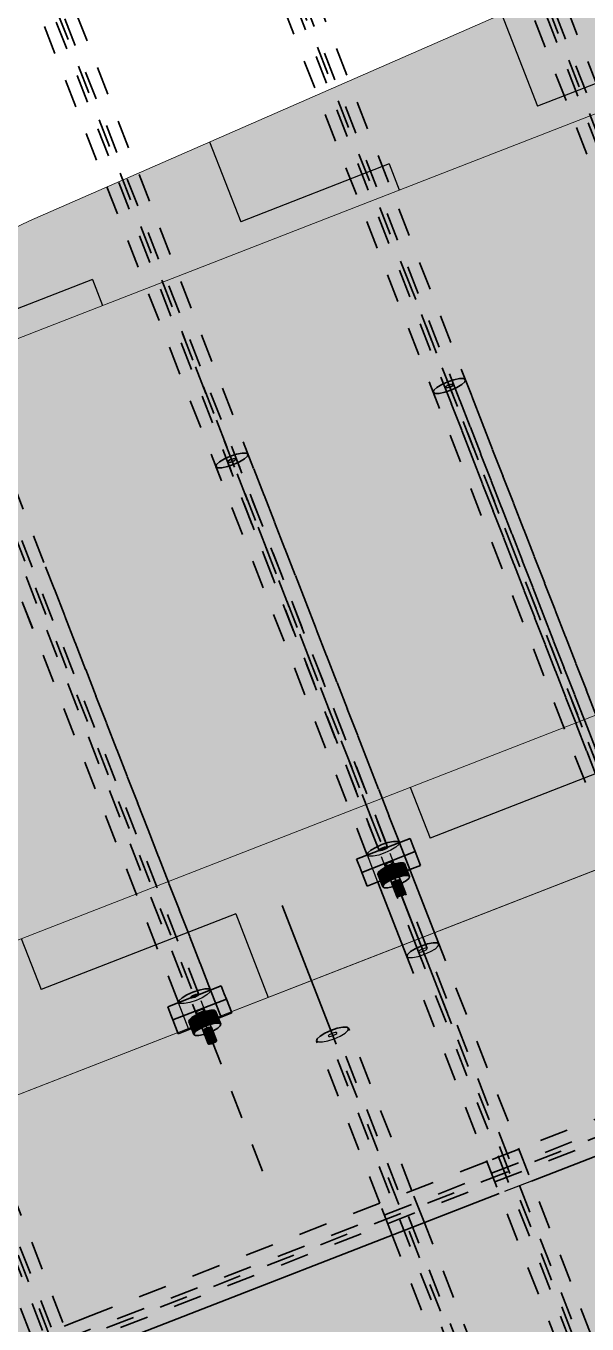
# Model space of a CAD drawing. Header units: metres. Extents: x 2688466 to 2688595, y 1221626 to 1221756.
# Drawn here: x 2688498.885 to 2688500.84, y 1221708.503 to 1221713.03 of the extents above; entities that cross this region are included whole.
import ezdxf

# ---------------------------------------------------------------- set-up
doc = ezdxf.new("R2010")
doc.units = ezdxf.units.M
doc.linetypes.add('AUSGEZOGEN', pattern=[0])
doc.linetypes.add('VERDECKT2_S2', pattern=[0.15, 0.1, -0.05])
for name, color, linetype, lineweight in [('Beton Ansicht', 7, 'AUSGEZOGEN', 35), ('Schnittbeschriftung', 7, 'AUSGEZOGEN', 50), ('Standard', 7, 'AUSGEZOGEN', 13)]:
    doc.layers.add(name, color=color, linetype=linetype, lineweight=lineweight)

msp = doc.modelspace()

# ---------------------------------------------------------------- hatches: boundary and pattern name
at = {"layer": 'Beton Ansicht', "linetype": 'AUSGEZOGEN', "lineweight": 13, "true_color": 0xc86432, "transparency": 33554687}
for points in [[(2688500.2346, 1221710.1689), (2688500.2237, 1221710.1967), (2688500.0374, 1221710.1241), (2688500.0482, 1221710.0963)], [(2688500.0482, 1221710.0963), (2688500.0552, 1221710.0783), (2688500.2416, 1221710.1509), (2688500.2346, 1221710.1689)], [(2688500.0552, 1221710.0783), (2688500.074, 1221710.0301), (2688500.1206, 1221710.0482), (2688500.1112, 1221710.0723), (2688500.1129, 1221710.0783), (2688500.1215, 1221710.0862), (2688500.1356, 1221710.0947), (2688500.1531, 1221710.1025), (2688500.1713, 1221710.1085), (2688500.1874, 1221710.1118), (2688500.199, 1221710.1118), (2688500.2044, 1221710.1086), (2688500.2138, 1221710.0845), (2688500.2604, 1221710.1026), (2688500.2416, 1221710.1509)], [(2688499.5763, 1221709.6546), (2688499.5655, 1221709.6824), (2688499.3791, 1221709.6098), (2688499.39, 1221709.582)], [(2688499.39, 1221709.582), (2688499.397, 1221709.564), (2688499.5833, 1221709.6366), (2688499.5763, 1221709.6546)], [(2688499.397, 1221709.564), (2688499.4158, 1221709.5157), (2688499.4624, 1221709.5339), (2688499.453, 1221709.558), (2688499.4547, 1221709.564), (2688499.4633, 1221709.5718), (2688499.4774, 1221709.5803), (2688499.4949, 1221709.5882), (2688499.513, 1221709.5942), (2688499.5292, 1221709.5975), (2688499.5408, 1221709.5975), (2688499.5461, 1221709.5943), (2688499.5555, 1221709.5702), (2688499.6021, 1221709.5883), (2688499.5833, 1221709.6366)]]:
    msp.add_hatch(color=32, dxfattribs=at).paths.add_polyline_path(points)
at = {"layer": 'Beton Ansicht', "linetype": 'AUSGEZOGEN', "lineweight": 13, "transparency": 33554687}
for points in [[(2688500.1162, 1221710.1565), (2688500.1156, 1221710.1546), (2688500.1168, 1221710.1551)], [(2688500.1189, 1221710.1591), (2688500.1162, 1221710.1565), (2688500.1168, 1221710.1551), (2688500.12, 1221710.1563)], [(2688500.1234, 1221710.1618), (2688500.1189, 1221710.1591), (2688500.12, 1221710.1563), (2688500.1248, 1221710.1582)], [(2688500.129, 1221710.1643), (2688500.1234, 1221710.1618), (2688500.1248, 1221710.1582), (2688500.1305, 1221710.1604)], [(2688500.1349, 1221710.1662), (2688500.129, 1221710.1643), (2688500.1305, 1221710.1604), (2688500.1362, 1221710.1627)], [(2688500.14, 1221710.1673), (2688500.1349, 1221710.1662), (2688500.1362, 1221710.1627), (2688500.1411, 1221710.1645)], [(2688500.1437, 1221710.1673), (2688500.14, 1221710.1673), (2688500.1411, 1221710.1645), (2688500.1443, 1221710.1658)], [(2688500.1454, 1221710.1662), (2688500.1437, 1221710.1673), (2688500.1443, 1221710.1658)], [(2688500.1706, 1221710.0575), (2688500.1888, 1221710.0635), (2688500.1713, 1221710.1085), (2688500.1531, 1221710.1025)], [(2688500.1888, 1221710.0635), (2688500.2049, 1221710.0668), (2688500.1874, 1221710.1118), (2688500.1713, 1221710.1085)], [(2688500.2049, 1221710.0668), (2688500.2166, 1221710.0668), (2688500.199, 1221710.1118), (2688500.1874, 1221710.1118)], [(2688500.2166, 1221710.0668), (2688500.2219, 1221710.0636), (2688500.2044, 1221710.1086), (2688500.199, 1221710.1118)], [(2688500.1287, 1221710.0273), (2688500.1305, 1221710.0333), (2688500.1129, 1221710.0783), (2688500.1112, 1221710.0723)], [(2688500.1305, 1221710.0333), (2688500.139, 1221710.0412), (2688500.1215, 1221710.0862), (2688500.1129, 1221710.0783)], [(2688500.139, 1221710.0412), (2688500.1531, 1221710.0497), (2688500.1356, 1221710.0947), (2688500.1215, 1221710.0862)], [(2688500.1975, 1221710.0413), (2688500.2116, 1221710.0498), (2688500.2202, 1221710.0576), (2688500.2219, 1221710.0636), (2688500.2166, 1221710.0668), (2688500.2049, 1221710.0668), (2688500.1888, 1221710.0635), (2688500.1706, 1221710.0575), (2688500.1531, 1221710.0497), (2688500.139, 1221710.0412), (2688500.1305, 1221710.0333), (2688500.1287, 1221710.0273), (2688500.1341, 1221710.0241), (2688500.1457, 1221710.0241), (2688500.1618, 1221710.0274), (2688500.1648, 1221710.0284), (2688500.1604, 1221710.0397), (2688500.161, 1221710.0416), (2688500.1637, 1221710.0441), (2688500.1682, 1221710.0468), (2688500.1738, 1221710.0493), (2688500.1796, 1221710.0512), (2688500.1848, 1221710.0523), (2688500.1885, 1221710.0523), (2688500.1902, 1221710.0513), (2688500.1946, 1221710.04)], [(2688500.1531, 1221710.0497), (2688500.1706, 1221710.0575), (2688500.1531, 1221710.1025), (2688500.1356, 1221710.0947)], [(2688500.1779, 1221709.9946), (2688500.1785, 1221709.9966), (2688500.161, 1221710.0416), (2688500.1604, 1221710.0397)], [(2688500.1785, 1221709.9966), (2688500.1812, 1221709.9991), (2688500.1637, 1221710.0441), (2688500.161, 1221710.0416)], [(2688500.1812, 1221709.9991), (2688500.1857, 1221710.0018), (2688500.1682, 1221710.0468), (2688500.1637, 1221710.0441)], [(2688500.1857, 1221710.0018), (2688500.1913, 1221710.0043), (2688500.1738, 1221710.0493), (2688500.1682, 1221710.0468)], [(2688500.1913, 1221710.0043), (2688500.1972, 1221710.0062), (2688500.1796, 1221710.0512), (2688500.1738, 1221710.0493)], [(2688500.1972, 1221710.0062), (2688500.2023, 1221710.0073), (2688500.1848, 1221710.0523), (2688500.1796, 1221710.0512)], [(2688500.2023, 1221710.0073), (2688500.206, 1221710.0073), (2688500.1885, 1221710.0523), (2688500.1848, 1221710.0523)], [(2688500.206, 1221710.0073), (2688500.2078, 1221710.0063), (2688500.1902, 1221710.0513), (2688500.1885, 1221710.0523)], [(2688500.2044, 1221710.0018), (2688500.2072, 1221710.0043), (2688500.2078, 1221710.0063), (2688500.206, 1221710.0073), (2688500.2023, 1221710.0073), (2688500.1972, 1221710.0062), (2688500.1913, 1221710.0043), (2688500.1857, 1221710.0018), (2688500.1812, 1221709.9991), (2688500.1785, 1221709.9966), (2688500.1779, 1221709.9946), (2688500.1796, 1221709.9936), (2688500.1834, 1221709.9936), (2688500.1885, 1221709.9947), (2688500.1943, 1221709.9966), (2688500.1999, 1221709.9991)], [(2688499.458, 1221709.6422), (2688499.4574, 1221709.6403), (2688499.4585, 1221709.6408)], [(2688499.4607, 1221709.6447), (2688499.458, 1221709.6422), (2688499.4585, 1221709.6408), (2688499.4618, 1221709.642)], [(2688499.4652, 1221709.6475), (2688499.4607, 1221709.6447), (2688499.4618, 1221709.642), (2688499.4666, 1221709.6439)], [(2688499.4708, 1221709.65), (2688499.4652, 1221709.6475), (2688499.4666, 1221709.6439), (2688499.4723, 1221709.6461)], [(2688499.4766, 1221709.6519), (2688499.4708, 1221709.65), (2688499.4723, 1221709.6461), (2688499.478, 1221709.6483)], [(2688499.4818, 1221709.653), (2688499.4766, 1221709.6519), (2688499.478, 1221709.6483), (2688499.4829, 1221709.6502)], [(2688499.4855, 1221709.653), (2688499.4818, 1221709.653), (2688499.4829, 1221709.6502), (2688499.4861, 1221709.6515)], [(2688499.4872, 1221709.6519), (2688499.4855, 1221709.653), (2688499.4861, 1221709.6515)], [(2688499.4705, 1221709.513), (2688499.4722, 1221709.519), (2688499.4547, 1221709.564), (2688499.453, 1221709.558)], [(2688499.4722, 1221709.519), (2688499.4808, 1221709.5268), (2688499.4633, 1221709.5718), (2688499.4547, 1221709.564)], [(2688499.4808, 1221709.5268), (2688499.4949, 1221709.5353), (2688499.4774, 1221709.5803), (2688499.4633, 1221709.5718)], [(2688499.4949, 1221709.5353), (2688499.5124, 1221709.5432), (2688499.4949, 1221709.5882), (2688499.4774, 1221709.5803)], [(2688499.5124, 1221709.5432), (2688499.5306, 1221709.5492), (2688499.513, 1221709.5942), (2688499.4949, 1221709.5882)], [(2688499.5306, 1221709.5492), (2688499.5467, 1221709.5525), (2688499.5292, 1221709.5975), (2688499.513, 1221709.5942)], [(2688499.5467, 1221709.5525), (2688499.5583, 1221709.5525), (2688499.5408, 1221709.5975), (2688499.5292, 1221709.5975)], [(2688499.5583, 1221709.5525), (2688499.5637, 1221709.5493), (2688499.5461, 1221709.5943), (2688499.5408, 1221709.5975)], [(2688499.5393, 1221709.527), (2688499.5534, 1221709.5355), (2688499.5619, 1221709.5433), (2688499.5637, 1221709.5493), (2688499.5583, 1221709.5525), (2688499.5467, 1221709.5525), (2688499.5306, 1221709.5492), (2688499.5124, 1221709.5432), (2688499.4949, 1221709.5353), (2688499.4808, 1221709.5268), (2688499.4722, 1221709.519), (2688499.4705, 1221709.513), (2688499.4758, 1221709.5098), (2688499.4875, 1221709.5098), (2688499.5036, 1221709.5131), (2688499.5066, 1221709.514), (2688499.5022, 1221709.5253), (2688499.5027, 1221709.5273), (2688499.5055, 1221709.5298), (2688499.51, 1221709.5325), (2688499.5156, 1221709.535), (2688499.5214, 1221709.5369), (2688499.5266, 1221709.538), (2688499.5303, 1221709.538), (2688499.532, 1221709.537), (2688499.5364, 1221709.5257)], [(2688499.5197, 1221709.4803), (2688499.5203, 1221709.4823), (2688499.5027, 1221709.5273), (2688499.5022, 1221709.5253)], [(2688499.5203, 1221709.4823), (2688499.523, 1221709.4848), (2688499.5055, 1221709.5298), (2688499.5027, 1221709.5273)], [(2688499.523, 1221709.4848), (2688499.5275, 1221709.4875), (2688499.51, 1221709.5325), (2688499.5055, 1221709.5298)], [(2688499.5275, 1221709.4875), (2688499.5331, 1221709.49), (2688499.5156, 1221709.535), (2688499.51, 1221709.5325)], [(2688499.5331, 1221709.49), (2688499.5389, 1221709.4919), (2688499.5214, 1221709.5369), (2688499.5156, 1221709.535)], [(2688499.5389, 1221709.4919), (2688499.5441, 1221709.493), (2688499.5266, 1221709.538), (2688499.5214, 1221709.5369)], [(2688499.5441, 1221709.493), (2688499.5478, 1221709.493), (2688499.5303, 1221709.538), (2688499.5266, 1221709.538)], [(2688499.5478, 1221709.493), (2688499.5495, 1221709.492), (2688499.532, 1221709.537), (2688499.5303, 1221709.538)], [(2688499.5462, 1221709.4875), (2688499.549, 1221709.49), (2688499.5495, 1221709.492), (2688499.5478, 1221709.493), (2688499.5441, 1221709.493), (2688499.5389, 1221709.4919), (2688499.5331, 1221709.49), (2688499.5275, 1221709.4875), (2688499.523, 1221709.4848), (2688499.5203, 1221709.4823), (2688499.5197, 1221709.4803), (2688499.5214, 1221709.4793), (2688499.5251, 1221709.4793), (2688499.5303, 1221709.4804), (2688499.5361, 1221709.4823), (2688499.5417, 1221709.4848)]]:
    msp.add_hatch(color=5, dxfattribs=at).paths.add_polyline_path(points)
at = {"layer": 'Standard', "linetype": 'AUSGEZOGEN', "lineweight": 13, "transparency": 33554559}
h = msp.add_hatch(color=7, dxfattribs=at)
h.set_gradient(color1=(199, 199, 199), color2=(199, 199, 199), one_color=1)
h.paths.add_polyline_path([(2688508.4469, 1221713.6064), (2688507.7472, 1221715.4031), (2688495.913, 1221710.7942), (2688496.6224, 1221708.9726), (2688497.1177, 1221709.1655), (2688507.7296, 1221713.2983), (2688507.7199, 1221713.3233)], flags=0)
h = msp.add_hatch(color=7, dxfattribs=at)
h.set_gradient(color1=(240, 240, 180), color2=(240, 240, 180), one_color=1)
h.paths.add_polyline_path([(2688503.8358, 1221714.4595), (2688503.8224, 1221714.4545), (2688502.5741, 1221713.9649), (2688500.8861, 1221713.2222), (2688498.8978, 1221712.3505), (2688496.5785, 1221711.2364), (2688495.8586, 1221710.9847), (2688495.6601, 1221710.9053), (2688495.913, 1221710.7942), (2688506.8007, 1221715.0345), (2688506.1577, 1221715.3199)], flags=0)
at = {"layer": 'Standard', "linetype": 'AUSGEZOGEN', "lineweight": 25, "transparency": 33554687}
h = msp.add_hatch(dxfattribs=at)
h.set_pattern_fill('MUSTER', scale=0.555, angle=201.28, style=0, pattern_type=2)
h.set_pattern_definition([(201.28, (2688527.41253, 1221729.71783), (-0.315735, -0.718583), [0.555, -0.555]), (291.28, (2688527.41253, 1221729.71783), (0.718583, -0.315735), [0.555, -0.555])])
h.paths.add_polyline_path([(2688503.8358, 1221714.4595), (2688503.8224, 1221714.4545), (2688502.5741, 1221713.9649), (2688500.8861, 1221713.2222), (2688498.8978, 1221712.3505), (2688496.5785, 1221711.2364), (2688495.8586, 1221710.9847), (2688495.6601, 1221710.9053), (2688495.913, 1221710.7942), (2688506.8007, 1221715.0345), (2688506.1577, 1221715.3199)], flags=0)
at = {"layer": 'Standard', "linetype": 'AUSGEZOGEN', "lineweight": 13, "transparency": 33554559}
h = msp.add_hatch(color=7, dxfattribs=at)
h.set_gradient(color1=(140, 255, 140), color2=(140, 255, 140), one_color=1)
h.paths.add_polyline_path([(2688507.7296, 1221713.2983), (2688497.1177, 1221709.1655), (2688496.6224, 1221708.9726), (2688496.8051, 1221708.5036), (2688507.9123, 1221712.8293)], flags=0)
at = {"layer": 'Standard', "linetype": 'AUSGEZOGEN', "lineweight": 25, "transparency": 33554687}
h = msp.add_hatch(dxfattribs=at)
h.set_pattern_fill('MUSTER', scale=0.7275, angle=201.28, style=0, pattern_type=2)
h.set_pattern_definition([(201.28, (2688527.21626, 1221729.27115), (-0.413869, -0.941926), [0.7275, -0.7275]), (291.28, (2688527.21626, 1221729.27115), (0.941926, -0.413869), [0.7275, -0.7275])])
h.paths.add_polyline_path([(2688496.6224, 1221708.9726), (2688496.8051, 1221708.5036), (2688501.5164, 1221710.3382), (2688502.4685, 1221709.6683), (2688508.2642, 1221711.9256), (2688507.7296, 1221713.2983), (2688497.1177, 1221709.1655)], flags=0)
at = {"layer": 'Standard', "linetype": 'AUSGEZOGEN', "lineweight": 13, "transparency": 33554559}
h = msp.add_hatch(color=7, dxfattribs=at)
h.set_gradient(color1=(199, 199, 199), color2=(199, 199, 199), one_color=1)
h.paths.add_polyline_path([(2688498.9716, 1221702.9406), (2688501.4559, 1221703.9081), (2688500.6814, 1221705.8966), (2688502.9031, 1221706.7619), (2688501.5163, 1221710.3384), (2688496.8051, 1221708.5036)], flags=0)

# ---------------------------------------------------------------- linework, layer by layer
at = {"layer": 'Beton Ansicht', "linetype": 'VERDECKT2_S2', "lineweight": 35, "transparency": 33554687}
for p, q in [((2688501.6838, 1221710.5811), (2688498.1104, 1221719.7563)), ((2688501.6364, 1221710.7469), (2688498.131, 1221719.7476)), ((2688501.6774, 1221710.7628), (2688498.172, 1221719.7636)), ((2688501.5656, 1221710.7193), (2688498.0602, 1221719.72)), ((2688501.6066, 1221710.7353), (2688498.1012, 1221719.736)), ((2688501.5656, 1221710.7193), (2688498.9357, 1221717.4719)), ((2688500.9483, 1221710.2209), (2688499.5462, 1221713.8212)), ((2688501.0255, 1221710.0668), (2688499.5554, 1221713.8415)), ((2688500.9781, 1221710.2326), (2688499.576, 1221713.8329)), ((2688501.0191, 1221710.2485), (2688499.617, 1221713.8488)), ((2688500.1928, 1221710.0005), (2688498.7227, 1221713.7752)), ((2688500.1864, 1221710.1822), (2688498.7843, 1221713.7825)), ((2688500.9073, 1221710.205), (2688499.5052, 1221713.8053)), ((2688500.0746, 1221710.1387), (2688498.6725, 1221713.739)), ((2688500.1156, 1221710.1546), (2688498.7135, 1221713.7549)), ((2688500.1454, 1221710.1662), (2688498.7433, 1221713.7665)), ((2688499.5022, 1221709.5253), (2688498.0552, 1221713.2406)), ((2688499.5346, 1221709.4861), (2688498.0645, 1221713.2609)), ((2688499.4872, 1221709.6519), (2688498.0851, 1221713.2522)), ((2688499.5282, 1221709.6679), (2688498.1261, 1221713.2682)), ((2688499.4164, 1221709.6243), (2688498.0142, 1221713.2246)), ((2688500.8964, 1221710.3982), (2688500.224, 1221712.1248)), ((2688500.0929, 1221710.257), (2688499.4278, 1221711.9649)), ((2688500.3549, 1221711.7887), (2688500.3339, 1221711.7793)), ((2688500.3767, 1221711.796), (2688500.3549, 1221711.7887)), ((2688500.37, 1221711.7811), (2688500.3648, 1221711.78)), ((2688500.3737, 1221711.7811), (2688500.37, 1221711.7811)), ((2688500.3754, 1221711.7801), (2688500.3737, 1221711.7811)), ((2688500.3961, 1221711.7999), (2688500.3767, 1221711.796)), ((2688500.41, 1221711.7999), (2688500.3961, 1221711.7999)), ((2688500.4041, 1221711.7794), (2688500.4143, 1221711.7888)), ((2688500.41, 1221711.7999), (2688500.41, 1221711.7999)), ((2688500.4164, 1221711.796), (2688500.41, 1221711.7999)), ((2688500.4143, 1221711.7888), (2688500.4164, 1221711.796)), ((2688501.0558, 1221710.1544), (2688500.4164, 1221711.796)), ((2688500.3067, 1221711.7597), (2688500.3046, 1221711.7525)), ((2688500.3046, 1221711.7525), (2688500.3046, 1221711.7525)), ((2688500.9073, 1221710.205), (2688500.3046, 1221711.7525)), ((2688500.3046, 1221711.7525), (2688500.311, 1221711.7486)), ((2688500.317, 1221711.7691), (2688500.3067, 1221711.7597)), ((2688500.311, 1221711.7486), (2688500.325, 1221711.7486)), ((2688500.3339, 1221711.7793), (2688500.317, 1221711.7691)), ((2688500.325, 1221711.7486), (2688500.3443, 1221711.7526)), ((2688500.3443, 1221711.7526), (2688500.3662, 1221711.7598)), ((2688500.3462, 1221711.7704), (2688500.3456, 1221711.7685)), ((2688500.3456, 1221711.7685), (2688500.3473, 1221711.7674)), ((2688501.0568, 1221709.9424), (2688500.3456, 1221711.7685)), ((2688500.3489, 1221711.7729), (2688500.3462, 1221711.7704)), ((2688500.3473, 1221711.7674), (2688500.3511, 1221711.7674)), ((2688500.3534, 1221711.7756), (2688500.3489, 1221711.7729)), ((2688500.3511, 1221711.7674), (2688500.3562, 1221711.7685)), ((2688500.359, 1221711.7781), (2688500.3534, 1221711.7756)), ((2688500.3562, 1221711.7685), (2688500.362, 1221711.7704)), ((2688500.3648, 1221711.78), (2688500.359, 1221711.7781)), ((2688500.362, 1221711.7704), (2688500.3676, 1221711.7729)), ((2688500.3662, 1221711.7598), (2688500.3871, 1221711.7692)), ((2688500.3676, 1221711.7729), (2688500.3721, 1221711.7756)), ((2688500.3721, 1221711.7756), (2688500.3749, 1221711.7782)), ((2688500.3749, 1221711.7782), (2688500.3754, 1221711.7801)), ((2688501.0866, 1221709.954), (2688500.3754, 1221711.7801)), ((2688500.3871, 1221711.7692), (2688500.4041, 1221711.7794)), ((2688500.7815, 1221703.8046), (2688497.7203, 1221711.6648)), ((2688499.5595, 1221711.5097), (2688499.5492, 1221711.5003)), ((2688499.5764, 1221711.5199), (2688499.5595, 1221711.5097)), ((2688499.5974, 1221711.5293), (2688499.5764, 1221711.5199)), ((2688499.5887, 1221711.511), (2688499.5881, 1221711.509)), ((2688499.5881, 1221711.509), (2688499.5898, 1221711.508)), ((2688500.2533, 1221709.8011), (2688499.5881, 1221711.509)), ((2688499.5914, 1221711.5135), (2688499.5887, 1221711.511)), ((2688499.5959, 1221711.5162), (2688499.5914, 1221711.5135)), ((2688499.5936, 1221711.508), (2688499.5987, 1221711.5091)), ((2688499.6015, 1221711.5187), (2688499.5959, 1221711.5162)), ((2688499.6192, 1221711.5366), (2688499.5974, 1221711.5293)), ((2688499.5987, 1221711.5091), (2688499.6045, 1221711.511)), ((2688499.6073, 1221711.5206), (2688499.6015, 1221711.5187)), ((2688499.6045, 1221711.511), (2688499.6101, 1221711.5135)), ((2688499.6125, 1221711.5217), (2688499.6073, 1221711.5206)), ((2688499.6087, 1221711.5004), (2688499.6296, 1221711.5098)), ((2688499.6101, 1221711.5135), (2688499.6146, 1221711.5162)), ((2688499.6162, 1221711.5217), (2688499.6125, 1221711.5217)), ((2688499.6146, 1221711.5162), (2688499.6174, 1221711.5187)), ((2688499.6179, 1221711.5207), (2688499.6162, 1221711.5217)), ((2688499.6174, 1221711.5187), (2688499.6179, 1221711.5207)), ((2688500.2831, 1221709.8127), (2688499.6179, 1221711.5207)), ((2688499.6386, 1221711.5405), (2688499.6192, 1221711.5366)), ((2688499.6296, 1221711.5098), (2688499.6465, 1221711.52)), ((2688499.6525, 1221711.5405), (2688499.6386, 1221711.5405)), ((2688499.6465, 1221711.52), (2688499.6568, 1221711.5294)), ((2688499.6589, 1221711.5366), (2688499.6525, 1221711.5405)), ((2688499.6568, 1221711.5294), (2688499.6589, 1221711.5366)), ((2688500.2231, 1221710.0881), (2688499.6589, 1221711.5366)), ((2688499.5492, 1221711.5003), (2688499.5471, 1221711.4931)), ((2688499.5471, 1221711.4931), (2688499.5471, 1221711.4931)), ((2688500.0746, 1221710.1387), (2688499.5471, 1221711.4931)), ((2688499.5471, 1221711.4931), (2688499.5535, 1221711.4892)), ((2688499.5535, 1221711.4892), (2688499.5675, 1221711.4892)), ((2688499.5675, 1221711.4892), (2688499.5868, 1221711.4932)), ((2688499.5868, 1221711.4932), (2688499.6087, 1221711.5004)), ((2688499.5898, 1221711.508), (2688499.5936, 1221711.508)), ((2688500.6849, 1221704.0083), (2688497.8806, 1221711.2089)), ((2688500.7148, 1221704.0199), (2688497.9104, 1221711.2205)), ((2688499.5648, 1221709.5738), (2688498.9534, 1221711.1438)), ((2688499.4164, 1221709.6243), (2688498.8416, 1221711.1003)), ((2688500.6439, 1221703.9924), (2688497.9751, 1221710.8452)), ((2688501.6554, 1221706.2008), (2688500.2533, 1221709.8011)), ((2688501.7327, 1221706.0467), (2688500.2626, 1221709.8214)), ((2688501.73, 1221706.0975), (2688500.2831, 1221709.8127)), ((2688501.7263, 1221706.2284), (2688500.3241, 1221709.8287)), ((2688501.6144, 1221706.1849), (2688500.2123, 1221709.7852)), ((2688502.0548, 1221709.6145), (2688495.6696, 1221707.1277)), ((2688501.8896, 1221709.6145), (2688500.6027, 1221709.1133)), ((2688501.9056, 1221709.5735), (2688495.6918, 1221707.1535)), ((2688501.9172, 1221709.5437), (2688495.7034, 1221707.1237)), ((2688501.418, 1221705.7524), (2688499.9479, 1221709.5271)), ((2688501.4154, 1221705.8032), (2688499.9684, 1221709.5185)), ((2688500.23, 1221708.9682), (2688500.0094, 1221709.5344)), ((2688499.7099, 1221709.0361), (2688499.5346, 1221709.4861)), ((2688500.1182, 1221708.9246), (2688499.8976, 1221709.4909)), ((2688501.3856, 1221705.7916), (2688499.9386, 1221709.5069)), ((2688500.7558, 1221704.0359), (2688498.639, 1221709.4712)), ((2688500.6027, 1221709.1133), (2688500.4909, 1221709.0698)), ((2688500.4909, 1221709.0698), (2688499.1118, 1221708.5327)), ((2688500.2735, 1221708.8564), (2688500.23, 1221708.9682)), ((2688500.1617, 1221708.8128), (2688500.1182, 1221708.9246)), ((2688500.8106, 1221707.4773), (2688500.2735, 1221708.8564)), ((2688500.6988, 1221707.4337), (2688500.1617, 1221708.8128)), ((2688499.1118, 1221708.5327), (2688499, 1221708.4891))]:
    msp.add_line(p, q, dxfattribs=at)
at = {"layer": 'Beton Ansicht', "linetype": 'VERDECKT2_S2', "lineweight": 25, "transparency": 33554687}
for p, q in [((2688500.1943, 1221709.9966), (2688500.0929, 1221710.257)), ((2688500.1173, 1221710.1536), (2688500.1156, 1221710.1546)), ((2688500.1604, 1221710.0397), (2688500.1156, 1221710.1546)), ((2688500.1211, 1221710.1536), (2688500.1173, 1221710.1536)), ((2688500.1262, 1221710.1546), (2688500.1211, 1221710.1536)), ((2688500.132, 1221710.1566), (2688500.1262, 1221710.1546)), ((2688500.1376, 1221710.1591), (2688500.132, 1221710.1566)), ((2688500.1571, 1221710.1554), (2688500.1362, 1221710.146)), ((2688500.1421, 1221710.1618), (2688500.1376, 1221710.1591)), ((2688500.1449, 1221710.1643), (2688500.1421, 1221710.1618)), ((2688500.1454, 1221710.1662), (2688500.1449, 1221710.1643)), ((2688500.1902, 1221710.0513), (2688500.1454, 1221710.1662)), ((2688500.1741, 1221710.1656), (2688500.1571, 1221710.1554)), ((2688500.1843, 1221710.175), (2688500.1741, 1221710.1656)), ((2688500.1864, 1221710.1822), (2688500.1843, 1221710.175)), ((2688500.1113, 1221710.0446), (2688500.0746, 1221710.1387)), ((2688500.081, 1221710.1348), (2688500.0746, 1221710.1387)), ((2688500.095, 1221710.1348), (2688500.081, 1221710.1348)), ((2688500.1144, 1221710.1387), (2688500.095, 1221710.1348)), ((2688500.1362, 1221710.146), (2688500.1144, 1221710.1387)), ((2688500.1392, 1221710.1071), (2688500.1364, 1221710.1046)), ((2688500.1364, 1221710.1046), (2688500.1392, 1221710.1071)), ((2688500.1437, 1221710.1098), (2688500.1392, 1221710.1071)), ((2688500.1392, 1221710.1071), (2688500.1437, 1221710.1098)), ((2688500.1493, 1221710.1123), (2688500.1437, 1221710.1098)), ((2688500.1437, 1221710.1098), (2688500.1493, 1221710.1123)), ((2688500.1551, 1221710.1143), (2688500.1493, 1221710.1123)), ((2688500.1493, 1221710.1123), (2688500.1551, 1221710.1143)), ((2688500.1523, 1221710.1046), (2688500.1579, 1221710.1071)), ((2688500.1579, 1221710.1071), (2688500.1523, 1221710.1046)), ((2688500.1603, 1221710.1153), (2688500.1551, 1221710.1143)), ((2688500.1551, 1221710.1143), (2688500.1603, 1221710.1153)), ((2688500.1579, 1221710.1071), (2688500.1624, 1221710.1098)), ((2688500.1624, 1221710.1098), (2688500.1579, 1221710.1071)), ((2688500.164, 1221710.1153), (2688500.1603, 1221710.1153)), ((2688500.1603, 1221710.1153), (2688500.164, 1221710.1153)), ((2688500.1624, 1221710.1098), (2688500.1651, 1221710.1124)), ((2688500.1651, 1221710.1124), (2688500.1624, 1221710.1098)), ((2688500.1657, 1221710.1143), (2688500.164, 1221710.1153)), ((2688500.164, 1221710.1153), (2688500.1657, 1221710.1143)), ((2688500.1651, 1221710.1124), (2688500.1657, 1221710.1143)), ((2688500.1657, 1221710.1143), (2688500.1651, 1221710.1124)), ((2688500.2026, 1221710.1026), (2688500.2044, 1221710.1086)), ((2688500.1112, 1221710.0723), (2688500.1165, 1221710.0691)), ((2688500.1165, 1221710.0691), (2688500.1282, 1221710.0691)), ((2688500.1206, 1221710.0482), (2688500.2138, 1221710.0845)), ((2688500.1282, 1221710.0691), (2688500.1443, 1221710.0724)), ((2688500.1364, 1221710.1046), (2688500.1359, 1221710.1027)), ((2688500.1359, 1221710.1027), (2688500.1364, 1221710.1046)), ((2688500.1359, 1221710.1027), (2688500.1376, 1221710.1016)), ((2688500.1376, 1221710.1016), (2688500.1359, 1221710.1027)), ((2688500.1376, 1221710.1016), (2688500.1413, 1221710.1016)), ((2688500.1413, 1221710.1016), (2688500.1376, 1221710.1016)), ((2688500.1413, 1221710.1016), (2688500.1465, 1221710.1027)), ((2688500.1465, 1221710.1027), (2688500.1413, 1221710.1016)), ((2688500.1429, 1221710.0847), (2688500.1434, 1221710.0866)), ((2688500.1434, 1221710.0866), (2688500.1429, 1221710.0847)), ((2688500.1446, 1221710.0836), (2688500.1429, 1221710.0847)), ((2688500.1429, 1221710.0847), (2688500.1446, 1221710.0836)), ((2688500.1434, 1221710.0866), (2688500.1462, 1221710.0891)), ((2688500.1462, 1221710.0891), (2688500.1434, 1221710.0866)), ((2688500.1443, 1221710.0724), (2688500.1625, 1221710.0784)), ((2688500.1483, 1221710.0836), (2688500.1446, 1221710.0836)), ((2688500.1446, 1221710.0836), (2688500.1483, 1221710.0836)), ((2688500.1462, 1221710.0891), (2688500.1507, 1221710.0918)), ((2688500.1507, 1221710.0918), (2688500.1462, 1221710.0891)), ((2688500.1465, 1221710.1027), (2688500.1523, 1221710.1046)), ((2688500.1523, 1221710.1046), (2688500.1465, 1221710.1027)), ((2688500.1535, 1221710.0847), (2688500.1483, 1221710.0836)), ((2688500.1483, 1221710.0836), (2688500.1535, 1221710.0847)), ((2688500.1507, 1221710.0918), (2688500.1563, 1221710.0943)), ((2688500.1563, 1221710.0943), (2688500.1507, 1221710.0918)), ((2688500.1593, 1221710.0866), (2688500.1535, 1221710.0847)), ((2688500.1535, 1221710.0847), (2688500.1593, 1221710.0866)), ((2688500.1563, 1221710.0943), (2688500.1621, 1221710.0963)), ((2688500.1621, 1221710.0963), (2688500.1563, 1221710.0943)), ((2688500.1649, 1221710.0891), (2688500.1593, 1221710.0866)), ((2688500.1593, 1221710.0866), (2688500.1649, 1221710.0891)), ((2688500.1621, 1221710.0963), (2688500.1673, 1221710.0973)), ((2688500.1673, 1221710.0973), (2688500.1621, 1221710.0963)), ((2688500.1625, 1221710.0784), (2688500.18, 1221710.0863)), ((2688500.1694, 1221710.0918), (2688500.1649, 1221710.0891)), ((2688500.1649, 1221710.0891), (2688500.1694, 1221710.0918)), ((2688500.1673, 1221710.0973), (2688500.171, 1221710.0973)), ((2688500.171, 1221710.0973), (2688500.1673, 1221710.0973)), ((2688500.1721, 1221710.0944), (2688500.1694, 1221710.0918)), ((2688500.1694, 1221710.0918), (2688500.1721, 1221710.0944)), ((2688500.171, 1221710.0973), (2688500.1727, 1221710.0963)), ((2688500.1727, 1221710.0963), (2688500.171, 1221710.0973)), ((2688500.1727, 1221710.0963), (2688500.1721, 1221710.0944)), ((2688500.1721, 1221710.0944), (2688500.1727, 1221710.0963)), ((2688500.18, 1221710.0863), (2688500.1941, 1221710.0948)), ((2688500.1941, 1221710.0948), (2688500.2026, 1221710.1026)), ((2688500.1604, 1221710.0397), (2688500.1621, 1221710.0386)), ((2688500.1621, 1221710.0386), (2688500.1658, 1221710.0386)), ((2688500.18, 1221710.0334), (2688500.1648, 1221710.0284)), ((2688500.1658, 1221710.0386), (2688500.171, 1221710.0397)), ((2688500.171, 1221710.0397), (2688500.1768, 1221710.0416)), ((2688500.1768, 1221710.0416), (2688500.1824, 1221710.0441)), ((2688500.1946, 1221710.04), (2688500.18, 1221710.0334)), ((2688500.1824, 1221710.0441), (2688500.1869, 1221710.0468)), ((2688500.1869, 1221710.0468), (2688500.1897, 1221710.0493)), ((2688500.1897, 1221710.0493), (2688500.1902, 1221710.0513)), ((2688500.252, 1221709.7852), (2688500.2738, 1221709.7925)), ((2688500.2538, 1221709.803), (2688500.2533, 1221709.8011)), ((2688500.2533, 1221709.8011), (2688500.255, 1221709.8001)), ((2688500.2566, 1221709.8055), (2688500.2538, 1221709.803)), ((2688500.255, 1221709.8001), (2688500.2587, 1221709.8001)), ((2688500.2611, 1221709.8083), (2688500.2566, 1221709.8055)), ((2688500.2587, 1221709.8001), (2688500.2639, 1221709.8011)), ((2688500.2667, 1221709.8108), (2688500.2611, 1221709.8083)), ((2688500.2639, 1221709.8011), (2688500.2697, 1221709.8031)), ((2688500.2725, 1221709.8127), (2688500.2667, 1221709.8108)), ((2688500.2697, 1221709.8031), (2688500.2753, 1221709.8056)), ((2688500.2777, 1221709.8138), (2688500.2725, 1221709.8127)), ((2688500.2738, 1221709.7925), (2688500.2948, 1221709.8019)), ((2688500.2753, 1221709.8056), (2688500.2798, 1221709.8083)), ((2688500.2814, 1221709.8138), (2688500.2777, 1221709.8138)), ((2688500.2798, 1221709.8083), (2688500.2825, 1221709.8108)), ((2688500.2831, 1221709.8127), (2688500.2814, 1221709.8138)), ((2688500.2825, 1221709.8108), (2688500.2831, 1221709.8127)), ((2688500.2948, 1221709.8019), (2688500.3117, 1221709.8121)), ((2688500.3117, 1221709.8121), (2688500.322, 1221709.8215)), ((2688500.322, 1221709.8215), (2688500.3241, 1221709.8287)), ((2688500.2123, 1221709.7852), (2688500.2187, 1221709.7813)), ((2688500.2187, 1221709.7813), (2688500.2326, 1221709.7813)), ((2688500.2326, 1221709.7813), (2688500.252, 1221709.7852)), ((2688499.5261, 1221709.6607), (2688499.5158, 1221709.6513)), ((2688499.5282, 1221709.6679), (2688499.5261, 1221709.6607)), ((2688499.453, 1221709.5303), (2688499.4164, 1221709.6243)), ((2688499.4228, 1221709.6205), (2688499.4164, 1221709.6243)), ((2688499.4368, 1221709.6205), (2688499.4228, 1221709.6205)), ((2688499.4561, 1221709.6244), (2688499.4368, 1221709.6205)), ((2688499.4779, 1221709.6316), (2688499.4561, 1221709.6244)), ((2688499.4591, 1221709.6393), (2688499.4574, 1221709.6403)), ((2688499.4628, 1221709.6393), (2688499.4591, 1221709.6393)), ((2688499.468, 1221709.6403), (2688499.4628, 1221709.6393)), ((2688499.4738, 1221709.6423), (2688499.468, 1221709.6403)), ((2688499.4794, 1221709.6448), (2688499.4738, 1221709.6423)), ((2688499.4989, 1221709.6411), (2688499.4779, 1221709.6316)), ((2688499.4839, 1221709.6475), (2688499.4794, 1221709.6448)), ((2688499.4867, 1221709.65), (2688499.4839, 1221709.6475)), ((2688499.4872, 1221709.6519), (2688499.4867, 1221709.65)), ((2688499.532, 1221709.537), (2688499.4872, 1221709.6519)), ((2688499.5158, 1221709.6513), (2688499.4989, 1221709.6411)), ((2688499.4624, 1221709.5339), (2688499.5555, 1221709.5702)), ((2688499.4782, 1221709.5903), (2688499.4776, 1221709.5883)), ((2688499.4776, 1221709.5883), (2688499.4782, 1221709.5903)), ((2688499.4776, 1221709.5883), (2688499.4793, 1221709.5873)), ((2688499.4793, 1221709.5873), (2688499.4776, 1221709.5883)), ((2688499.4809, 1221709.5928), (2688499.4782, 1221709.5903)), ((2688499.4782, 1221709.5903), (2688499.4809, 1221709.5928)), ((2688499.4793, 1221709.5873), (2688499.4831, 1221709.5873)), ((2688499.4831, 1221709.5873), (2688499.4793, 1221709.5873)), ((2688499.4855, 1221709.5955), (2688499.4809, 1221709.5928)), ((2688499.4809, 1221709.5928), (2688499.4855, 1221709.5955)), ((2688499.4831, 1221709.5873), (2688499.4882, 1221709.5884)), ((2688499.4882, 1221709.5884), (2688499.4831, 1221709.5873)), ((2688499.4846, 1221709.5703), (2688499.4852, 1221709.5723)), ((2688499.4852, 1221709.5723), (2688499.4846, 1221709.5703)), ((2688499.4864, 1221709.5693), (2688499.4846, 1221709.5703)), ((2688499.4846, 1221709.5703), (2688499.4864, 1221709.5693)), ((2688499.4852, 1221709.5723), (2688499.488, 1221709.5748)), ((2688499.488, 1221709.5748), (2688499.4852, 1221709.5723)), ((2688499.491, 1221709.598), (2688499.4855, 1221709.5955)), ((2688499.4855, 1221709.5955), (2688499.491, 1221709.598)), ((2688499.4861, 1221709.5581), (2688499.5043, 1221709.5641)), ((2688499.4901, 1221709.5693), (2688499.4864, 1221709.5693)), ((2688499.4864, 1221709.5693), (2688499.4901, 1221709.5693)), ((2688499.488, 1221709.5748), (2688499.4925, 1221709.5775)), ((2688499.4925, 1221709.5775), (2688499.488, 1221709.5748)), ((2688499.4882, 1221709.5884), (2688499.494, 1221709.5903)), ((2688499.494, 1221709.5903), (2688499.4882, 1221709.5884)), ((2688499.4952, 1221709.5704), (2688499.4901, 1221709.5693)), ((2688499.4901, 1221709.5693), (2688499.4952, 1221709.5704)), ((2688499.4969, 1221709.5999), (2688499.491, 1221709.598)), ((2688499.491, 1221709.598), (2688499.4969, 1221709.5999)), ((2688499.4925, 1221709.5775), (2688499.4981, 1221709.58)), ((2688499.4981, 1221709.58), (2688499.4925, 1221709.5775)), ((2688499.494, 1221709.5903), (2688499.4996, 1221709.5928)), ((2688499.4996, 1221709.5928), (2688499.494, 1221709.5903)), ((2688499.5011, 1221709.5723), (2688499.4952, 1221709.5704)), ((2688499.4952, 1221709.5704), (2688499.5011, 1221709.5723)), ((2688499.502, 1221709.601), (2688499.4969, 1221709.5999)), ((2688499.4969, 1221709.5999), (2688499.502, 1221709.601)), ((2688499.4981, 1221709.58), (2688499.5039, 1221709.5819)), ((2688499.5039, 1221709.5819), (2688499.4981, 1221709.58)), ((2688499.4996, 1221709.5928), (2688499.5042, 1221709.5955)), ((2688499.5042, 1221709.5955), (2688499.4996, 1221709.5928)), ((2688499.5067, 1221709.5748), (2688499.5011, 1221709.5723)), ((2688499.5011, 1221709.5723), (2688499.5067, 1221709.5748)), ((2688499.5057, 1221709.601), (2688499.502, 1221709.601)), ((2688499.502, 1221709.601), (2688499.5057, 1221709.601)), ((2688499.5039, 1221709.5819), (2688499.509, 1221709.583)), ((2688499.509, 1221709.583), (2688499.5039, 1221709.5819)), ((2688499.5042, 1221709.5955), (2688499.5069, 1221709.598)), ((2688499.5069, 1221709.598), (2688499.5042, 1221709.5955)), ((2688499.5043, 1221709.5641), (2688499.5217, 1221709.572)), ((2688499.5075, 1221709.6), (2688499.5057, 1221709.601)), ((2688499.5057, 1221709.601), (2688499.5075, 1221709.6)), ((2688499.5112, 1221709.5775), (2688499.5067, 1221709.5748)), ((2688499.5067, 1221709.5748), (2688499.5112, 1221709.5775)), ((2688499.5069, 1221709.598), (2688499.5075, 1221709.6)), ((2688499.5075, 1221709.6), (2688499.5069, 1221709.598)), ((2688499.509, 1221709.583), (2688499.5128, 1221709.583)), ((2688499.5128, 1221709.583), (2688499.509, 1221709.583)), ((2688499.5139, 1221709.58), (2688499.5112, 1221709.5775)), ((2688499.5112, 1221709.5775), (2688499.5139, 1221709.58)), ((2688499.5128, 1221709.583), (2688499.5145, 1221709.582)), ((2688499.5145, 1221709.582), (2688499.5128, 1221709.583)), ((2688499.5145, 1221709.582), (2688499.5139, 1221709.58)), ((2688499.5139, 1221709.58), (2688499.5145, 1221709.582)), ((2688499.5217, 1221709.572), (2688499.5358, 1221709.5805)), ((2688499.5358, 1221709.5805), (2688499.5444, 1221709.5883)), ((2688499.5444, 1221709.5883), (2688499.5461, 1221709.5943)), ((2688499.453, 1221709.558), (2688499.4583, 1221709.5548)), ((2688499.4583, 1221709.5548), (2688499.4699, 1221709.5548)), ((2688499.4699, 1221709.5548), (2688499.4861, 1221709.5581)), ((2688499.5022, 1221709.5253), (2688499.5039, 1221709.5243)), ((2688499.5039, 1221709.5243), (2688499.5076, 1221709.5243)), ((2688499.5218, 1221709.5191), (2688499.5066, 1221709.514)), ((2688499.5076, 1221709.5243), (2688499.5128, 1221709.5254)), ((2688499.5128, 1221709.5254), (2688499.5186, 1221709.5273)), ((2688499.5186, 1221709.5273), (2688499.5242, 1221709.5298)), ((2688499.5364, 1221709.5257), (2688499.5218, 1221709.5191)), ((2688499.5242, 1221709.5298), (2688499.5287, 1221709.5325)), ((2688499.5287, 1221709.5325), (2688499.5314, 1221709.535)), ((2688499.5314, 1221709.535), (2688499.532, 1221709.537)), ((2688499.9578, 1221709.5185), (2688499.952, 1221709.5165)), ((2688499.963, 1221709.5195), (2688499.9578, 1221709.5185)), ((2688499.9667, 1221709.5195), (2688499.963, 1221709.5195)), ((2688499.9684, 1221709.5185), (2688499.9667, 1221709.5195)), ((2688499.9679, 1221709.5166), (2688499.9684, 1221709.5185)), ((2688499.9801, 1221709.5076), (2688499.997, 1221709.5178)), ((2688499.997, 1221709.5178), (2688500.0073, 1221709.5273)), ((2688500.0073, 1221709.5273), (2688500.0094, 1221709.5344)), ((2688499.8976, 1221709.4909), (2688499.904, 1221709.487)), ((2688499.904, 1221709.487), (2688499.918, 1221709.487)), ((2688499.918, 1221709.487), (2688499.9373, 1221709.491)), ((2688499.9373, 1221709.491), (2688499.9592, 1221709.4982)), ((2688499.9392, 1221709.5088), (2688499.9386, 1221709.5069)), ((2688499.9386, 1221709.5069), (2688499.9403, 1221709.5058)), ((2688499.9419, 1221709.5113), (2688499.9392, 1221709.5088)), ((2688499.9403, 1221709.5058), (2688499.944, 1221709.5058)), ((2688499.9464, 1221709.514), (2688499.9419, 1221709.5113)), ((2688499.944, 1221709.5058), (2688499.9492, 1221709.5069)), ((2688499.952, 1221709.5165), (2688499.9464, 1221709.514)), ((2688499.9492, 1221709.5069), (2688499.955, 1221709.5088)), ((2688499.955, 1221709.5088), (2688499.9606, 1221709.5113)), ((2688499.9592, 1221709.4982), (2688499.9801, 1221709.5076)), ((2688499.9606, 1221709.5113), (2688499.9651, 1221709.514)), ((2688499.9651, 1221709.514), (2688499.9679, 1221709.5166)), ((2688500.6463, 1221709.0015), (2688500.5344, 1221708.958))]:
    msp.add_line(p, q, dxfattribs=at)
at = {"layer": 'Beton Ansicht', "linetype": 'AUSGEZOGEN', "lineweight": 35, "transparency": 33554687}
for p, q in [((2688500.0374, 1221710.1241), (2688500.2237, 1221710.1967)), ((2688500.2346, 1221710.1689), (2688500.2237, 1221710.1967)), ((2688500.0767, 1221710.1459), (2688500.087, 1221710.1553)), ((2688500.087, 1221710.1553), (2688500.1039, 1221710.1655)), ((2688500.1039, 1221710.1655), (2688500.1249, 1221710.1749)), ((2688500.1156, 1221710.1546), (2688500.1162, 1221710.1565)), ((2688500.1162, 1221710.1565), (2688500.1189, 1221710.1591)), ((2688500.1189, 1221710.1591), (2688500.1234, 1221710.1618)), ((2688500.1234, 1221710.1618), (2688500.129, 1221710.1643)), ((2688500.1249, 1221710.1749), (2688500.1467, 1221710.1821)), ((2688500.129, 1221710.1643), (2688500.1349, 1221710.1662)), ((2688500.1349, 1221710.1662), (2688500.14, 1221710.1673)), ((2688500.14, 1221710.1673), (2688500.1437, 1221710.1673)), ((2688500.1437, 1221710.1673), (2688500.1454, 1221710.1662)), ((2688500.1467, 1221710.1821), (2688500.1661, 1221710.1861)), ((2688500.1661, 1221710.1861), (2688500.18, 1221710.1861)), ((2688500.18, 1221710.1861), (2688500.1864, 1221710.1822)), ((2688500.2346, 1221710.1689), (2688500.2416, 1221710.1509)), ((2688500.0374, 1221710.1241), (2688500.0482, 1221710.0963)), ((2688500.2416, 1221710.1509), (2688500.0552, 1221710.0783)), ((2688500.0746, 1221710.1387), (2688500.0767, 1221710.1459)), ((2688500.1713, 1221710.1085), (2688500.1531, 1221710.1025)), ((2688500.1874, 1221710.1118), (2688500.1713, 1221710.1085)), ((2688500.199, 1221710.1118), (2688500.1874, 1221710.1118)), ((2688500.2044, 1221710.1086), (2688500.199, 1221710.1118)), ((2688500.2044, 1221710.1086), (2688500.2219, 1221710.0636)), ((2688500.2604, 1221710.1026), (2688500.2416, 1221710.1509)), ((2688500.0482, 1221710.0963), (2688500.0552, 1221710.0783)), ((2688500.0552, 1221710.0783), (2688500.074, 1221710.0301)), ((2688500.1129, 1221710.0783), (2688500.1112, 1221710.0723)), ((2688500.1112, 1221710.0723), (2688500.1287, 1221710.0273)), ((2688500.1215, 1221710.0862), (2688500.1129, 1221710.0783)), ((2688500.1356, 1221710.0947), (2688500.1215, 1221710.0862)), ((2688500.1531, 1221710.1025), (2688500.1356, 1221710.0947)), ((2688500.1706, 1221710.0575), (2688500.1888, 1221710.0635)), ((2688500.1888, 1221710.0635), (2688500.2049, 1221710.0668)), ((2688500.2049, 1221710.0668), (2688500.2166, 1221710.0668)), ((2688500.2138, 1221710.0845), (2688500.2604, 1221710.1026)), ((2688500.2166, 1221710.0668), (2688500.2219, 1221710.0636)), ((2688500.2219, 1221710.0636), (2688500.2202, 1221710.0576)), ((2688500.3241, 1221709.8287), (2688500.2231, 1221710.0881)), ((2688500.074, 1221710.0301), (2688500.1206, 1221710.0482)), ((2688500.2123, 1221709.7852), (2688500.1113, 1221710.0446)), ((2688500.1287, 1221710.0273), (2688500.1305, 1221710.0333)), ((2688500.1341, 1221710.0241), (2688500.1287, 1221710.0273)), ((2688500.1305, 1221710.0333), (2688500.139, 1221710.0412)), ((2688500.1457, 1221710.0241), (2688500.1341, 1221710.0241)), ((2688500.139, 1221710.0412), (2688500.1531, 1221710.0497)), ((2688500.1618, 1221710.0274), (2688500.1457, 1221710.0241)), ((2688500.1531, 1221710.0497), (2688500.1706, 1221710.0575)), ((2688500.161, 1221710.0416), (2688500.1604, 1221710.0397)), ((2688500.1779, 1221709.9946), (2688500.1604, 1221710.0397)), ((2688500.1637, 1221710.0441), (2688500.161, 1221710.0416)), ((2688500.1648, 1221710.0284), (2688500.1618, 1221710.0274)), ((2688500.1682, 1221710.0468), (2688500.1637, 1221710.0441)), ((2688500.1738, 1221710.0493), (2688500.1682, 1221710.0468)), ((2688500.1796, 1221710.0512), (2688500.1738, 1221710.0493)), ((2688500.1848, 1221710.0523), (2688500.1796, 1221710.0512)), ((2688500.1885, 1221710.0523), (2688500.1848, 1221710.0523)), ((2688500.1902, 1221710.0513), (2688500.1885, 1221710.0523)), ((2688500.2078, 1221710.0063), (2688500.1902, 1221710.0513)), ((2688500.1975, 1221710.0413), (2688500.1946, 1221710.04)), ((2688500.2116, 1221710.0498), (2688500.1975, 1221710.0413)), ((2688500.2202, 1221710.0576), (2688500.2116, 1221710.0498)), ((2688500.1779, 1221709.9946), (2688500.1785, 1221709.9966)), ((2688500.1796, 1221709.9936), (2688500.1779, 1221709.9946)), ((2688500.1785, 1221709.9966), (2688500.1812, 1221709.9991)), ((2688500.1834, 1221709.9936), (2688500.1796, 1221709.9936)), ((2688500.1812, 1221709.9991), (2688500.1857, 1221710.0018)), ((2688500.1885, 1221709.9947), (2688500.1834, 1221709.9936)), ((2688500.1857, 1221710.0018), (2688500.1913, 1221710.0043)), ((2688500.1943, 1221709.9966), (2688500.1885, 1221709.9947)), ((2688500.1913, 1221710.0043), (2688500.1972, 1221710.0062)), ((2688500.3681, 1221709.5504), (2688500.1928, 1221710.0005)), ((2688500.1999, 1221709.9991), (2688500.1943, 1221709.9966)), ((2688500.2626, 1221709.8214), (2688500.1943, 1221709.9966)), ((2688500.1972, 1221710.0062), (2688500.2023, 1221710.0073)), ((2688500.2044, 1221710.0018), (2688500.1999, 1221709.9991)), ((2688500.2023, 1221710.0073), (2688500.206, 1221710.0073)), ((2688500.2072, 1221710.0043), (2688500.2044, 1221710.0018)), ((2688500.206, 1221710.0073), (2688500.2078, 1221710.0063)), ((2688500.2078, 1221710.0063), (2688500.2072, 1221710.0043)), ((2688499.9479, 1221709.5271), (2688499.7783, 1221709.9627)), ((2688500.2144, 1221709.7923), (2688500.2123, 1221709.7852)), ((2688500.2247, 1221709.8018), (2688500.2144, 1221709.7923)), ((2688500.2416, 1221709.812), (2688500.2247, 1221709.8018)), ((2688500.2626, 1221709.8214), (2688500.2416, 1221709.812)), ((2688500.2844, 1221709.8286), (2688500.2626, 1221709.8214)), ((2688500.3037, 1221709.8326), (2688500.2844, 1221709.8286)), ((2688500.3177, 1221709.8326), (2688500.3037, 1221709.8326)), ((2688500.3241, 1221709.8287), (2688500.3177, 1221709.8326)), ((2688499.3791, 1221709.6098), (2688499.5655, 1221709.6824)), ((2688499.4457, 1221709.6512), (2688499.4667, 1221709.6606)), ((2688499.4667, 1221709.6606), (2688499.4885, 1221709.6678)), ((2688499.4885, 1221709.6678), (2688499.5079, 1221709.6717)), ((2688499.5079, 1221709.6717), (2688499.5218, 1221709.6718)), ((2688499.5218, 1221709.6718), (2688499.5282, 1221709.6679)), ((2688499.5763, 1221709.6546), (2688499.5655, 1221709.6824)), ((2688499.5763, 1221709.6546), (2688499.5833, 1221709.6366)), ((2688499.3791, 1221709.6098), (2688499.39, 1221709.582)), ((2688499.5833, 1221709.6366), (2688499.397, 1221709.564)), ((2688499.4164, 1221709.6243), (2688499.4185, 1221709.6315)), ((2688499.4185, 1221709.6315), (2688499.4288, 1221709.641)), ((2688499.4288, 1221709.641), (2688499.4457, 1221709.6512)), ((2688499.4574, 1221709.6403), (2688499.458, 1221709.6422)), ((2688499.458, 1221709.6422), (2688499.4607, 1221709.6447)), ((2688499.4607, 1221709.6447), (2688499.4652, 1221709.6475)), ((2688499.4652, 1221709.6475), (2688499.4708, 1221709.65)), ((2688499.4708, 1221709.65), (2688499.4766, 1221709.6519)), ((2688499.4766, 1221709.6519), (2688499.4818, 1221709.653)), ((2688499.4818, 1221709.653), (2688499.4855, 1221709.653)), ((2688499.4855, 1221709.653), (2688499.4872, 1221709.6519)), ((2688499.6021, 1221709.5883), (2688499.5833, 1221709.6366)), ((2688499.39, 1221709.582), (2688499.397, 1221709.564)), ((2688499.397, 1221709.564), (2688499.4158, 1221709.5157)), ((2688499.4547, 1221709.564), (2688499.453, 1221709.558)), ((2688499.4633, 1221709.5718), (2688499.4547, 1221709.564)), ((2688499.4774, 1221709.5803), (2688499.4633, 1221709.5718)), ((2688499.4949, 1221709.5882), (2688499.4774, 1221709.5803)), ((2688499.513, 1221709.5942), (2688499.4949, 1221709.5882)), ((2688499.5292, 1221709.5975), (2688499.513, 1221709.5942)), ((2688499.5408, 1221709.5975), (2688499.5292, 1221709.5975)), ((2688499.5461, 1221709.5943), (2688499.5408, 1221709.5975)), ((2688499.5461, 1221709.5943), (2688499.5637, 1221709.5493)), ((2688499.5555, 1221709.5702), (2688499.6021, 1221709.5883)), ((2688499.4158, 1221709.5157), (2688499.4624, 1221709.5339)), ((2688499.453, 1221709.558), (2688499.4705, 1221709.513)), ((2688499.4705, 1221709.513), (2688499.4722, 1221709.519)), ((2688499.4722, 1221709.519), (2688499.4808, 1221709.5268)), ((2688499.4808, 1221709.5268), (2688499.4949, 1221709.5353)), ((2688499.4949, 1221709.5353), (2688499.5124, 1221709.5432)), ((2688499.5027, 1221709.5273), (2688499.5022, 1221709.5253)), ((2688499.5197, 1221709.4803), (2688499.5022, 1221709.5253)), ((2688499.5055, 1221709.5298), (2688499.5027, 1221709.5273)), ((2688499.51, 1221709.5325), (2688499.5055, 1221709.5298)), ((2688499.5156, 1221709.535), (2688499.51, 1221709.5325)), ((2688499.5124, 1221709.5432), (2688499.5306, 1221709.5492)), ((2688499.5214, 1221709.5369), (2688499.5156, 1221709.535)), ((2688499.5266, 1221709.538), (2688499.5214, 1221709.5369)), ((2688499.5303, 1221709.538), (2688499.5266, 1221709.538)), ((2688499.532, 1221709.537), (2688499.5303, 1221709.538)), ((2688499.5306, 1221709.5492), (2688499.5467, 1221709.5525)), ((2688499.5495, 1221709.492), (2688499.532, 1221709.537)), ((2688499.5393, 1221709.527), (2688499.5364, 1221709.5257)), ((2688499.5534, 1221709.5355), (2688499.5393, 1221709.527)), ((2688499.5467, 1221709.5525), (2688499.5583, 1221709.5525)), ((2688499.5619, 1221709.5433), (2688499.5534, 1221709.5355)), ((2688499.5583, 1221709.5525), (2688499.5637, 1221709.5493)), ((2688499.5637, 1221709.5493), (2688499.5619, 1221709.5433)), ((2688499.9269, 1221709.5177), (2688499.91, 1221709.5075)), ((2688499.9479, 1221709.5271), (2688499.9269, 1221709.5177)), ((2688499.9697, 1221709.5344), (2688499.9479, 1221709.5271)), ((2688499.9891, 1221709.5383), (2688499.9697, 1221709.5344)), ((2688500.003, 1221709.5383), (2688499.9891, 1221709.5383)), ((2688500.0094, 1221709.5344), (2688500.003, 1221709.5383)), ((2688499.4758, 1221709.5098), (2688499.4705, 1221709.513)), ((2688499.4875, 1221709.5098), (2688499.4758, 1221709.5098)), ((2688499.5036, 1221709.5131), (2688499.4875, 1221709.5098)), ((2688499.5066, 1221709.514), (2688499.5036, 1221709.5131)), ((2688499.5197, 1221709.4803), (2688499.5203, 1221709.4823)), ((2688499.5214, 1221709.4793), (2688499.5197, 1221709.4803)), ((2688499.5203, 1221709.4823), (2688499.523, 1221709.4848)), ((2688499.5251, 1221709.4793), (2688499.5214, 1221709.4793)), ((2688499.523, 1221709.4848), (2688499.5275, 1221709.4875)), ((2688499.5303, 1221709.4804), (2688499.5251, 1221709.4793)), ((2688499.5275, 1221709.4875), (2688499.5331, 1221709.49)), ((2688499.5361, 1221709.4823), (2688499.5303, 1221709.4804)), ((2688499.5331, 1221709.49), (2688499.5389, 1221709.4919)), ((2688499.5417, 1221709.4848), (2688499.5361, 1221709.4823)), ((2688499.5389, 1221709.4919), (2688499.5441, 1221709.493)), ((2688499.5462, 1221709.4875), (2688499.5417, 1221709.4848)), ((2688499.5441, 1221709.493), (2688499.5478, 1221709.493)), ((2688499.549, 1221709.49), (2688499.5462, 1221709.4875)), ((2688499.5478, 1221709.493), (2688499.5495, 1221709.492)), ((2688499.5495, 1221709.492), (2688499.549, 1221709.49)), ((2688499.8997, 1221709.4981), (2688499.8976, 1221709.4909)), ((2688499.91, 1221709.5075), (2688499.8997, 1221709.4981)), ((2688501.9331, 1221709.5027), (2688500.6463, 1221709.0015)), ((2688500.5344, 1221708.958), (2688499.1553, 1221708.4209))]:
    msp.add_line(p, q, dxfattribs=at)
at = {"layer": 'Schnittbeschriftung', "color": 7, "linetype": 'AUSGEZOGEN', "lineweight": 13, "transparency": 33554687}
msp.add_line((2688501.5163, 1221710.3384), (2688496.8051, 1221708.5036), dxfattribs=at)
for points in [[(2688495.913, 1221710.7942), (2688506.8007, 1221715.0345), (2688507.7472, 1221715.4031), (2688508.4469, 1221713.6064), (2688507.7199, 1221713.3233), (2688507.7296, 1221713.2983), (2688497.446, 1221709.2933), (2688497.1177, 1221709.1655), (2688496.6224, 1221708.9726), (2688496.2512, 1221709.9258), (2688495.913, 1221710.7942)], [(2688495.913, 1221710.7942), (2688495.6601, 1221710.9053), (2688495.8586, 1221710.9847), (2688496.5785, 1221711.2364), (2688498.8978, 1221712.3505), (2688500.8861, 1221713.2222), (2688502.5741, 1221713.9649), (2688503.8224, 1221714.4545), (2688503.8358, 1221714.4595), (2688506.1577, 1221715.3199), (2688506.8007, 1221715.0345), (2688495.913, 1221710.7942)]]:
    msp.add_lwpolyline(points, close=True, dxfattribs=at)
for points in [[(2688496.8051, 1221708.5036), (2688496.6778, 1221708.8304), (2688496.6224, 1221708.9726), (2688497.1177, 1221709.1655), (2688497.446, 1221709.2933), (2688507.7296, 1221713.2983), (2688507.9123, 1221712.8293), (2688507.9123, 1221712.8293)], [(2688498.9716, 1221702.9406), (2688496.8051, 1221708.5036), (2688501.5163, 1221710.3384)]]:
    msp.add_lwpolyline(points, dxfattribs=at)

doc.saveas('drawing.dxf')
